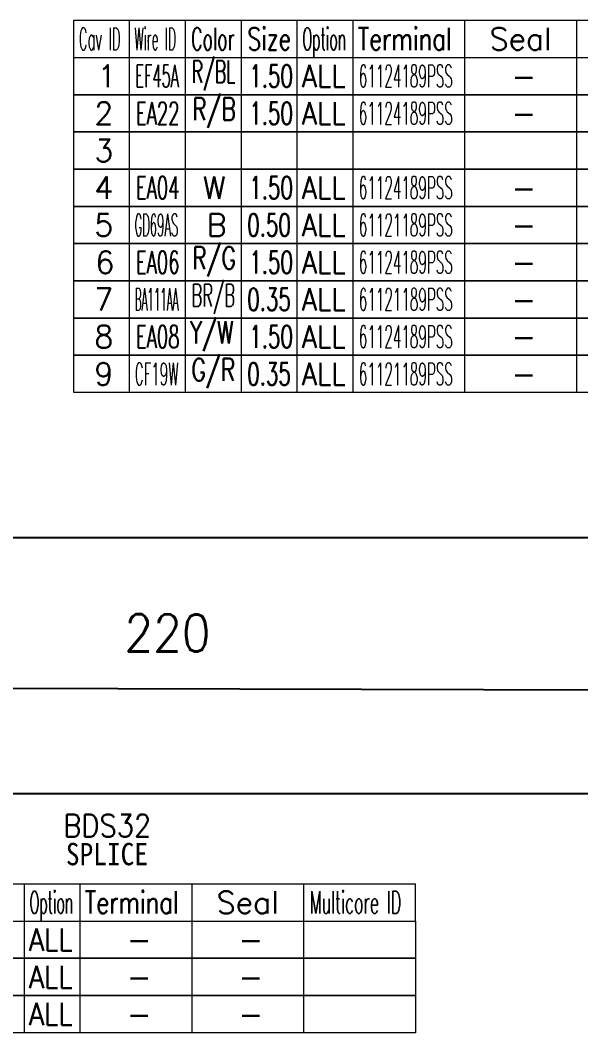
# Model space of a CAD drawing. Header units: inches. Extents: x 47316 to 59086, y 3141 to 11743.
# Drawn here: x 51790.9 to 51866.2, y 5779.1 to 5915.1 of the extents above; entities that cross this region are included whole.
import ezdxf

# ---------------------------------------------------------------- set-up
doc = ezdxf.new("R2010")
doc.units = ezdxf.units.IN
doc.header["$MEASUREMENT"] = 0
doc.styles.get("Standard").update_dxf_attribs({"font": ''})
doc.styles.get('Standard').set_extended_font_data('SimSun')
doc.linetypes.add('_VH_FELT_TAPE', pattern='A,0.4,-0.7,["FELT",Standard,S=0.3,R=0,X=-0.5,Y=-0.15],-0.7', length=1.8)

msp = doc.modelspace()

# ---------------------------------------------------------------- linework, layer by layer
at = {"color": 0, "linetype": 'Continuous', "lineweight": 15}
for p, q in [((51798.12, 5915.07), (52045.62, 5915.07)), ((51798.12, 5910.07), (51798.12, 5915.07)), ((51798.12, 5910.07), (52045.62, 5910.07)), ((51761.5, 5799.09), (51844, 5799.09)), ((51761.5, 5794.09), (51844, 5794.09))]:
    msp.add_line(p, q, dxfattribs=at)
at = {"color": 7, "linetype": 'Continuous', "lineweight": 15}
for p, q in [((51805.62, 5910.07), (51805.62, 5915.07)), ((51813.12, 5910.07), (51813.12, 5915.07)), ((51820.62, 5910.07), (51820.62, 5915.07)), ((51828.12, 5910.07), (51828.12, 5915.07)), ((51835.62, 5910.07), (51835.62, 5915.07)), ((51850.62, 5910.07), (51850.62, 5915.07)), ((51865.62, 5910.07), (51865.62, 5915.07)), ((51791.5, 5794.09), (51791.5, 5799.09)), ((51799, 5794.09), (51799, 5799.09)), ((51814, 5794.09), (51814, 5799.09)), ((51829, 5794.09), (51829, 5799.09)), ((51844, 5794.09), (51844, 5799.09))]:
    msp.add_line(p, q, dxfattribs=at)
at = {"color": 102, "linetype": 'Continuous', "lineweight": 15}
for p, q in [((51805.62, 5905.07), (51805.62, 5910.07)), ((51813.12, 5905.07), (51813.12, 5910.07)), ((51820.62, 5905.07), (51820.62, 5910.07)), ((51828.12, 5905.07), (51828.12, 5910.07)), ((51835.62, 5905.07), (51835.62, 5910.07)), ((51850.62, 5905.07), (51850.62, 5910.07)), ((51865.62, 5905.07), (51865.62, 5910.07)), ((51805.62, 5900.07), (51805.62, 5905.07)), ((51813.12, 5900.07), (51813.12, 5905.07)), ((51820.62, 5900.07), (51820.62, 5905.07)), ((51828.12, 5900.07), (51828.12, 5905.07)), ((51835.62, 5900.07), (51835.62, 5905.07)), ((51850.62, 5900.07), (51850.62, 5905.07)), ((51865.62, 5900.07), (51865.62, 5905.07)), ((51805.62, 5895.07), (51805.62, 5900.07)), ((51813.12, 5895.07), (51813.12, 5900.07)), ((51820.62, 5895.07), (51820.62, 5900.07)), ((51828.12, 5895.07), (51828.12, 5900.07)), ((51835.62, 5895.07), (51835.62, 5900.07)), ((51850.62, 5895.07), (51850.62, 5900.07)), ((51865.62, 5895.07), (51865.62, 5900.07)), ((51805.62, 5890.07), (51805.62, 5895.07)), ((51813.12, 5890.07), (51813.12, 5895.07)), ((51820.62, 5890.07), (51820.62, 5895.07)), ((51828.12, 5890.07), (51828.12, 5895.07)), ((51835.62, 5890.07), (51835.62, 5895.07)), ((51850.62, 5890.07), (51850.62, 5895.07)), ((51865.62, 5890.07), (51865.62, 5895.07)), ((51805.62, 5885.07), (51805.62, 5890.07)), ((51813.12, 5885.07), (51813.12, 5890.07)), ((51820.62, 5885.07), (51820.62, 5890.07)), ((51828.12, 5885.07), (51828.12, 5890.07)), ((51835.62, 5885.07), (51835.62, 5890.07)), ((51850.62, 5885.07), (51850.62, 5890.07)), ((51865.62, 5885.07), (51865.62, 5890.07)), ((51805.62, 5880.07), (51805.62, 5885.07)), ((51813.12, 5880.07), (51813.12, 5885.07)), ((51820.62, 5880.07), (51820.62, 5885.07)), ((51828.12, 5880.07), (51828.12, 5885.07)), ((51835.62, 5880.07), (51835.62, 5885.07)), ((51850.62, 5880.07), (51850.62, 5885.07)), ((51865.62, 5880.07), (51865.62, 5885.07)), ((51805.62, 5875.07), (51805.62, 5880.07)), ((51813.12, 5875.07), (51813.12, 5880.07)), ((51820.62, 5875.07), (51820.62, 5880.07)), ((51828.12, 5875.07), (51828.12, 5880.07)), ((51835.62, 5875.07), (51835.62, 5880.07)), ((51850.62, 5875.07), (51850.62, 5880.07)), ((51865.62, 5875.07), (51865.62, 5880.07)), ((51805.62, 5870.07), (51805.62, 5875.07)), ((51813.12, 5870.07), (51813.12, 5875.07)), ((51820.62, 5870.07), (51820.62, 5875.07)), ((51828.12, 5870.07), (51828.12, 5875.07)), ((51835.62, 5870.07), (51835.62, 5875.07)), ((51850.62, 5870.07), (51850.62, 5875.07)), ((51865.62, 5870.07), (51865.62, 5875.07)), ((51805.62, 5865.07), (51805.62, 5870.07)), ((51813.12, 5865.07), (51813.12, 5870.07)), ((51820.62, 5865.07), (51820.62, 5870.07)), ((51828.12, 5865.07), (51828.12, 5870.07)), ((51835.62, 5865.07), (51835.62, 5870.07)), ((51850.62, 5865.07), (51850.62, 5870.07)), ((51865.62, 5865.07), (51865.62, 5870.07)), ((51791.5, 5789.09), (51791.5, 5794.09)), ((51799, 5789.09), (51799, 5794.09)), ((51814, 5789.09), (51814, 5794.09)), ((51829, 5789.09), (51829, 5794.09)), ((51791.5, 5784.09), (51791.5, 5789.09)), ((51799, 5784.09), (51799, 5789.09)), ((51814, 5784.09), (51814, 5789.09)), ((51829, 5784.09), (51829, 5789.09)), ((51791.5, 5779.09), (51791.5, 5784.09)), ((51799, 5779.09), (51799, 5784.09)), ((51814, 5779.09), (51814, 5784.09)), ((51829, 5779.09), (51829, 5784.09))]:
    msp.add_line(p, q, dxfattribs=at)
at = {"color": 1}
for p, q in [((51716.56, 5845.61), (51906.32, 5845.61)), ((51906.32, 5811.16), (51716.56, 5811.16))]:
    msp.add_line(p, q, dxfattribs=at)
at = {"color": 0, "linetype": '_VH_FELT_TAPE', "ltscale": 5}
msp.add_line((51894.93, 5825.04), (51726.43, 5825.52), dxfattribs=at)
at = {"color": 0, "linetype": 'Continuous', "lineweight": 15}
for points in [[(51798.12, 5905.07), (51798.12, 5910.07), (51880.62, 5910.07), (51880.62, 5905.07)], [(51798.12, 5900.07), (51798.12, 5905.07), (51880.62, 5905.07), (51880.62, 5900.07)], [(51798.12, 5895.07), (51798.12, 5900.07), (51880.62, 5900.07), (51880.62, 5895.07)], [(51798.12, 5890.07), (51798.12, 5895.07), (51880.62, 5895.07), (51880.62, 5890.07)], [(51798.12, 5885.07), (51798.12, 5890.07), (51880.62, 5890.07), (51880.62, 5885.07)], [(51798.12, 5880.07), (51798.12, 5885.07), (51880.62, 5885.07), (51880.62, 5880.07)], [(51798.12, 5875.07), (51798.12, 5880.07), (51880.62, 5880.07), (51880.62, 5875.07)], [(51798.12, 5870.07), (51798.12, 5875.07), (51880.62, 5875.07), (51880.62, 5870.07)], [(51798.12, 5865.07), (51798.12, 5870.07), (51880.62, 5870.07), (51880.62, 5865.07)], [(51761.5, 5789.09), (51761.5, 5794.09), (51844, 5794.09), (51844, 5789.09)], [(51761.5, 5784.09), (51761.5, 5789.09), (51844, 5789.09), (51844, 5784.09)], [(51761.5, 5779.09), (51761.5, 5784.09), (51844, 5784.09), (51844, 5779.09)]]:
    msp.add_lwpolyline(points, close=True, dxfattribs=at)

# ---------------------------------------------------------------- texts
at = {"color": 7, "linetype": 'Continuous', "lineweight": 15, "char_height": 3, "attachment_point": 1}
for s, insert, width in [('\\Fromans.shx;\\W0.4292452830;\\T1.0000000000;\\o\\lCav ID', (51798.81, 5914.07), 6.5), ('\\Fromans.shx;\\W0.4026548673;\\T1.0000000000;\\o\\lWire ID', (51806.24, 5914.07), 6.5), ('\\Fromans.shx;\\W0.5687500000;\\T1.0000000000;\\o\\lColor', (51813.87, 5914.07), 6.5), ('\\Fromans.shx;\\W0.7222222222;\\T1.0000000000;\\o\\lSize', (51821.43, 5914.07), 6.5), ('\\Fromans.shx;\\W0.4595959596;\\T1.0000000000;\\o\\lOption', (51828.82, 5914.07), 6.5), ('\\Fromans.shx;\\W0.7480916031;\\T1.0000000000;\\o\\lTerminal', (51836.23, 5914.07), 14), ('\\Fromans.shx;\\W1.0000000000;\\T1.0000000000;\\o\\lSeal', (51853.91, 5914.07), 9.2857), ('\\Fromans.shx;\\W1.0000000000;\\T1.0000000000;\\o\\l1', (51801.3, 5909.07), 2.8571), ('\\Fromans.shx;\\W1.0000000000;\\T1.0000000000;\\o\\l2', (51800.87, 5904.07), 2.8571), ('\\Fromans.shx;\\W1.0000000000;\\T1.0000000000;\\o\\l3', (51800.87, 5899.07), 2.8571), ('\\Fromans.shx;\\W1.0000000000;\\T1.0000000000;\\o\\l4', (51800.87, 5894.07), 2.8571), ('\\Fromans.shx;\\W1.0000000000;\\T1.0000000000;\\o\\l5', (51800.87, 5889.07), 2.8571), ('\\Fromans.shx;\\W1.0000000000;\\T1.0000000000;\\o\\l6', (51801.01, 5884.07), 2.8571), ('\\Fromans.shx;\\W1.0000000000;\\T1.0000000000;\\o\\l7', (51800.87, 5879.07), 2.8571), ('\\Fromans.shx;\\W1.0000000000;\\T1.0000000000;\\o\\l8', (51800.87, 5874.07), 2.8571), ('\\Fromans.shx;\\W1.0000000000;\\T1.0000000000;\\o\\l9', (51800.87, 5869.07), 2.8571), ('\\Fromans.shx;\\W0.4595959596;\\T1.0000000000;\\o\\lOption', (51792.2, 5798.09), 6.5), ('\\Fromans.shx;\\W0.7480916031;\\T1.0000000000;\\o\\lTerminal', (51799.61, 5798.09), 14), ('\\Fromans.shx;\\W1.0000000000;\\T1.0000000000;\\o\\lSeal', (51817.29, 5798.09), 9.2857), ('\\Fromans.shx;\\W0.5185185185;\\T1.0000000000;\\o\\lMulticore ID', (51829.8, 5798.09), 14)]:
    msp.add_mtext(s, dxfattribs=dict(at, insert=insert, width=width))
at = {"color": 140, "linetype": 'Continuous', "lineweight": 15, "char_height": 3, "attachment_point": 1}
for s, insert, width in [('\\Fromans.shx;\\W0.5617283951;\\T1.0000000000;\\o\\lR/BL', (51813.94, 5909.64), 6.5), ('\\Fromans.shx;\\W0.8750000000;\\T1.0000000000;\\o\\lALL', (51828.75, 5909.07), 6.5), ('\\Fromans.shx;\\W1.0000000000;\\T1.0000000000;\\o\\l-', (51856.84, 5909.07), 3.7143), ('\\Fromans.shx;\\W0.7109375000;\\T1.0000000000;\\o\\lR/B', (51814.03, 5904.64), 6.5), ('\\Fromans.shx;\\W0.8750000000;\\T1.0000000000;\\o\\lALL', (51828.75, 5904.07), 6.5), ('\\Fromans.shx;\\W1.0000000000;\\T1.0000000000;\\o\\l-', (51856.84, 5904.07), 3.7143), ('\\Fromans.shx;\\W1.0000000000;\\T1.0000000000;\\o\\lW', (51815.44, 5894.07), 3.4286), ('\\Fromans.shx;\\W0.8750000000;\\T1.0000000000;\\o\\lALL', (51828.75, 5894.07), 6.5), ('\\Fromans.shx;\\W1.0000000000;\\T1.0000000000;\\o\\l-', (51856.84, 5894.07), 3.7143), ('\\Fromans.shx;\\W1.0000000000;\\T1.0000000000;\\o\\lB', (51815.94, 5889.07), 3), ('\\Fromans.shx;\\W0.8750000000;\\T1.0000000000;\\o\\lALL', (51828.75, 5889.07), 6.5), ('\\Fromans.shx;\\W1.0000000000;\\T1.0000000000;\\o\\l-', (51856.84, 5889.07), 3.7143), ('\\Fromans.shx;\\W0.7109375000;\\T1.0000000000;\\o\\lR/G', (51814.03, 5884.64), 6.5), ('\\Fromans.shx;\\W0.8750000000;\\T1.0000000000;\\o\\lALL', (51828.75, 5884.07), 6.5), ('\\Fromans.shx;\\W1.0000000000;\\T1.0000000000;\\o\\l-', (51856.84, 5884.07), 3.7143), ('\\Fromans.shx;\\W0.5352941176;\\T1.0000000000;\\o\\lBR/B', (51813.93, 5879.64), 6.5), ('\\Fromans.shx;\\W0.8750000000;\\T1.0000000000;\\o\\lALL', (51828.75, 5879.07), 6.5), ('\\Fromans.shx;\\W1.0000000000;\\T1.0000000000;\\o\\l-', (51856.84, 5879.07), 3.7143), ('\\Fromans.shx;\\W0.7109375000;\\T1.0000000000;\\o\\lY/W', (51813.72, 5874.64), 6.5), ('\\Fromans.shx;\\W0.8750000000;\\T1.0000000000;\\o\\lALL', (51828.75, 5874.07), 6.5), ('\\Fromans.shx;\\W1.0000000000;\\T1.0000000000;\\o\\l-', (51856.84, 5874.07), 3.7143), ('\\Fromans.shx;\\W0.7109375000;\\T1.0000000000;\\o\\lG/R', (51813.93, 5869.64), 6.5), ('\\Fromans.shx;\\W0.8750000000;\\T1.0000000000;\\o\\lALL', (51828.75, 5869.07), 6.5), ('\\Fromans.shx;\\W1.0000000000;\\T1.0000000000;\\o\\l-', (51856.84, 5869.07), 3.7143), ('\\Fromans.shx;\\W0.8750000000;\\T1.0000000000;\\o\\lALL', (51792.13, 5793.09), 6.5), ('\\Fromans.shx;\\W1.0000000000;\\T1.0000000000;\\o\\l-', (51820.22, 5793.09), 3.7143), ('\\Fromans.shx;\\W0.8750000000;\\T1.0000000000;\\o\\lALL', (51792.13, 5788.09), 6.5), ('\\Fromans.shx;\\W1.0000000000;\\T1.0000000000;\\o\\l-', (51820.22, 5788.09), 3.7143), ('\\Fromans.shx;\\W0.8750000000;\\T1.0000000000;\\o\\lALL', (51792.13, 5783.09), 6.5), ('\\Fromans.shx;\\W1.0000000000;\\T1.0000000000;\\o\\l-', (51820.22, 5783.09), 3.7143)]:
    msp.add_mtext(s, dxfattribs=dict(at, insert=insert, width=width))
at = {"color": 21, "linetype": 'Continuous', "lineweight": 15, "char_height": 3, "attachment_point": 1}
for s, insert, width in [('\\Fromans.shx;\\W0.4789473684;\\T1.0000000000;\\o\\lEF45A', (51806.4, 5909.07), 6.5), ('\\Fromans.shx;\\W0.6500000000;\\T1.0000000000;\\o\\l1.50', (51821.68, 5909.07), 6.5), ('\\Fromans.shx;\\W0.4434389140;\\T1.0000000000;\\o\\l61124189PSS', (51836.38, 5909.07), 14), ('\\Fromans.shx;\\W0.5909090909;\\T1.0000000000;\\o\\lEA22', (51806.46, 5904.07), 6.5), ('\\Fromans.shx;\\W0.6500000000;\\T1.0000000000;\\o\\l1.50', (51821.68, 5904.07), 6.5), ('\\Fromans.shx;\\W0.4434389140;\\T1.0000000000;\\o\\l61124189PSS', (51836.38, 5904.07), 14), ('\\Fromans.shx;\\W0.5909090909;\\T1.0000000000;\\o\\lEA04', (51806.46, 5894.07), 6.5), ('\\Fromans.shx;\\W0.6500000000;\\T1.0000000000;\\o\\l1.50', (51821.68, 5894.07), 6.5), ('\\Fromans.shx;\\W0.4434389140;\\T1.0000000000;\\o\\l61124189PSS', (51836.38, 5894.07), 14), ('\\Fromans.shx;\\W0.3791666667;\\T1.0000000000;\\o\\lGD69AS', (51806.28, 5889.07), 6.5), ('\\Fromans.shx;\\W0.6500000000;\\T1.0000000000;\\o\\l0.50', (51821.4, 5889.07), 6.5), ('\\Fromans.shx;\\W0.4434389140;\\T1.0000000000;\\o\\l61121189PSS', (51836.38, 5889.07), 14), ('\\Fromans.shx;\\W0.5909090909;\\T1.0000000000;\\o\\lEA06', (51806.46, 5884.07), 6.5), ('\\Fromans.shx;\\W0.6500000000;\\T1.0000000000;\\o\\l1.50', (51821.68, 5884.07), 6.5), ('\\Fromans.shx;\\W0.4434389140;\\T1.0000000000;\\o\\l61124189PSS', (51836.38, 5884.07), 14), ('\\Fromans.shx;\\W0.3370370370;\\T1.0000000000;\\o\\lBA111AA', (51806.31, 5879.07), 6.5), ('\\Fromans.shx;\\W0.6500000000;\\T1.0000000000;\\o\\l0.35', (51821.4, 5879.07), 6.5), ('\\Fromans.shx;\\W0.4434389140;\\T1.0000000000;\\o\\l61121189PSS', (51836.38, 5879.07), 14), ('\\Fromans.shx;\\W0.5909090909;\\T1.0000000000;\\o\\lEA08', (51806.46, 5874.07), 6.5), ('\\Fromans.shx;\\W0.6500000000;\\T1.0000000000;\\o\\l1.50', (51821.68, 5874.07), 6.5), ('\\Fromans.shx;\\W0.4434389140;\\T1.0000000000;\\o\\l61124189PSS', (51836.38, 5874.07), 14), ('\\Fromans.shx;\\W0.4417475728;\\T1.0000000000;\\o\\lCF19W', (51806.31, 5869.07), 6.5), ('\\Fromans.shx;\\W0.6500000000;\\T1.0000000000;\\o\\l0.35', (51821.4, 5869.07), 6.5), ('\\Fromans.shx;\\W0.4434389140;\\T1.0000000000;\\o\\l61121189PSS', (51836.38, 5869.07), 14), ('\\Fromans.shx;\\W1.0000000000;\\T1.0000000000;\\o\\l-', (51805.22, 5793.09), 3.7143), ('\\Fromans.shx;\\W1.0000000000;\\T1.0000000000;\\o\\l-', (51805.22, 5788.09), 3.7143), ('\\Fromans.shx;\\W1.0000000000;\\T1.0000000000;\\o\\l-', (51805.22, 5783.09), 3.7143)]:
    msp.add_mtext(s, dxfattribs=dict(at, insert=insert, width=width))
at = {"color": 7, "linetype": '_VH_FELT_TAPE', "lineweight": 18, "ltscale": 5, "insert": (51804.92, 5835.3), "char_height": 5, "width": 12.8571, "attachment_point": 1, "rotation": 359.8349}
msp.add_mtext('\\Fromans.shx;\\W0.9000000000;\\T1.0000000000;\\o\\l220', dxfattribs=at)
at = {"color": 6, "linetype": 'Continuous', "lineweight": 20, "char_height": 3, "attachment_point": 1}
for s, insert, width in [('\\Fromans.shx;\\W0.9000000000;\\T1.0000000000;\\o\\lBDS32', (51796.71, 5808.41), 13.1143), ('\\f黑体|b0|i0|c1|p0;\\W0.9000000000;\\T1.0000000000;\\o\\lSPLICE', (51797.06, 5804.59), 11.6494)]:
    msp.add_mtext(s, dxfattribs=dict(at, insert=insert, width=width))

doc.saveas('drawing.dxf')
